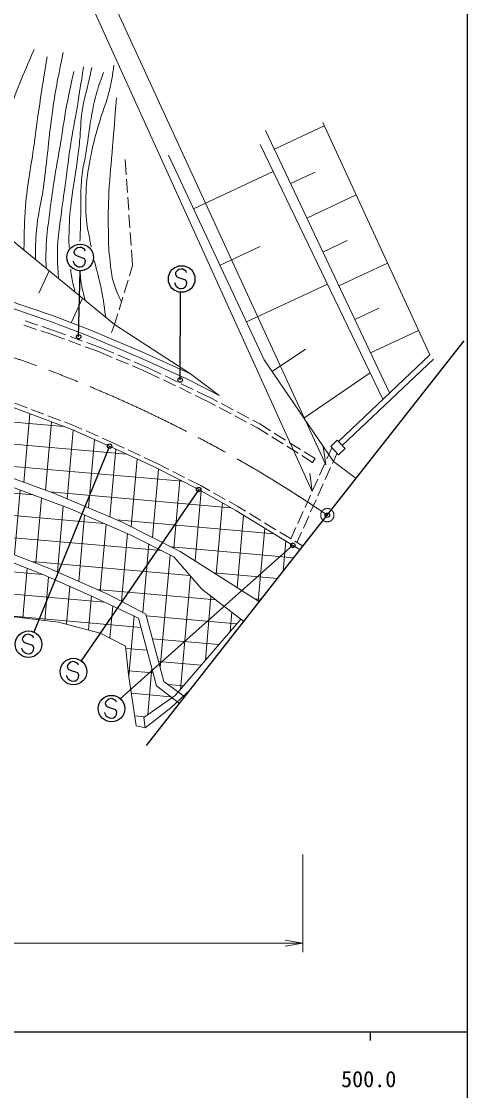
# Model space of a CAD drawing. Units: millimetres, scale not verified. Extents: x 40000 to 680000, y 20000 to 380000.
# Drawn here: x 528669 to 579000, y 198357 to 319079 of the extents above; entities that cross this region are included whole.
import ezdxf
from ezdxf.enums import TextEntityAlignment as Align

# ---------------------------------------------------------------- set-up
doc = ezdxf.new("R2010")
doc.units = ezdxf.units.MM
doc.header["$LTSCALE"] = 1000
doc.header["$PDMODE"] = 32
doc.header["$PDSIZE"] = 500
doc.linetypes.add('CHAIN', pattern=[18.5, 12, -1.5, 3.5, -1.5])
for name, color, linetype, lineweight in [('M-BMK', 2, 'CHAIN', 13), ('M-BMK-OTRS', 5, 'Continuous', 25), ('M-STR-HTXT', 7, 'Continuous', 13), ('M-STR-STRC', 7, 'Continuous', 25), ('M-TTL-BAND', 7, 'Continuous', 25), ('M-WORK', 1, 'Continuous', 13)]:
    doc.layers.add(name, color=color, linetype=linetype, lineweight=lineweight)
doc.layers.add('M-OTRS', color=6, linetype='Continuous')
doc.styles.add('ＭＳ ゴシック', font='')
doc.styles.get('ＭＳ ゴシック').set_extended_font_data('MS Gothic')

# ---------------------------------------------------------------- blocks, each defined once
blk = doc.blocks.new('open_arrow')
at = {"color": 0, "linetype": 'Continuous', "lineweight": -2}
blk.add_lwpolyline([(7.5, 1.25), (0, 0), (7.5, -1.25)], dxfattribs=at)

msp = doc.modelspace()

# ---------------------------------------------------------------- hatches: boundary and pattern name
at = {"layer": 'M-WORK'}
h = msp.add_hatch(dxfattribs=at)
h.set_pattern_fill('USER', color=256, style=0, pattern_type=2)
h.set_pattern_definition([(355, (509398, 272941), (217.89, 2490.49), []), (265, (509398, 272941), (2490.49, -217.89), [])])
h.paths.add_polyline_path([(509398, 272941), (516609, 271081), (524831, 268536), (532401, 265763), (539970, 262566), (546561, 259237), (551390, 256170), (555509, 253554), (560115, 259425), (552843, 263870), (548666, 266220), (543707, 268732), (538617, 271114), (534277, 273039), (526349, 276008), (521291, 277574), (514015, 279662), (509480, 280674), (501617, 282175), (495091, 283186), (488794, 283806), (482855, 284067), (475971, 284067), (463485, 283556), (457911, 282835), (459071, 274373), (465288, 275976), (476150, 276367), (487178, 276106), (493965, 275552), (501534, 274475)])
h = msp.add_hatch(dxfattribs=at)
h.set_pattern_fill('USER', color=256, style=0, pattern_type=2)
h.set_pattern_definition([(355, (508338, 264992), (217.89, 2490.49), []), (265, (508338, 264992), (2490.49, -217.89), [])])
h.paths.add_polyline_path([(508338, 264992), (516267, 262903), (524522, 260130), (531830, 257324), (538486, 254355), (542695, 252169), (544751, 244566), (546371, 243358), (548282, 245602), (553428, 251597), (549031, 254956), (545866, 258611), (540940, 261123), (534218, 264027), (525637, 267257), (517415, 269802), (511411, 271434), (503874, 273000), (499241, 273881), (492585, 274664), (486320, 275121), (480186, 275316), (474574, 275382), (468864, 275251), (465862, 274957), (463024, 274337), (459609, 273326), (463212, 266264), (466770, 267341), (469967, 267961), (473752, 268156), (483475, 268091), (490490, 267765), (501192, 266558)])
h = msp.add_hatch(dxfattribs=at)
h.set_pattern_fill('USER', color=256, style=0, pattern_type=2)
h.set_pattern_definition([(265, (526327, 252030), (2490.49, -217.89), []), (355, (526327, 252030), (217.89, 2490.49), [])])
h.paths.add_polyline_path([(526327, 252030), (532836, 251247), (537535, 250023), (540422, 248555), (540765, 245325), (541597, 239550), (542637, 239304), (542463, 240501), (545654, 242699), (543903, 244044), (541880, 251712), (536757, 254126), (531276, 256541), (524913, 259086), (521161, 260326), (516006, 262022), (508273, 264045), (501845, 265416), (498354, 265970), (489968, 266819), (483182, 267210), (476232, 267308), (469935, 267047), (466607, 266395), (462691, 265220), (460459, 264254), (461157, 259163), (468899, 258180), (476675, 258441), (483886, 258376), (488813, 258148), (499401, 257006), (504686, 256157), (512060, 254526), (520348, 252373)])

# ---------------------------------------------------------------- linework, layer by layer
at = {"layer": 'M-BMK'}
msp.add_circle((563178, 263330), 750, dxfattribs=at)
msp.add_arc((478675, 139397), 150000, 55.71195, 98.22241, dxfattribs=at)
at = {"layer": 'M-BMK-OTRS'}
for p, q in [((563178, 263330), (578608, 283000)), ((542777, 237323), (563178, 263330))]:
    msp.add_line(p, q, dxfattribs=at)
at = {"layer": 'M-OTRS'}
msp.add_point((563178, 263330), dxfattribs=at)
at = {"layer": 'M-STR-HTXT'}
for p, q in [((563000, 269000), (562711, 271068)), ((561478, 266011), (561198, 268080)), ((560414, 225000), (560414, 214000)), ((83580, 215000), (560414, 215000))]:
    msp.add_line(p, q, dxfattribs=at)
for points in [[(563000, 269000), (535000, 330000), (506250, 330000)], [(561478, 266011), (537000, 320000), (508250, 320000)]]:
    msp.add_lwpolyline(points, dxfattribs=at)
at = {"layer": 'M-STR-STRC'}
for p, q in [((534811, 293370), (534619, 293162)), ((535008, 293509), (534811, 293370)), ((535257, 293560), (535008, 293509)), ((535431, 293536), (535257, 293560)), ((535647, 293427), (535431, 293536)), ((535812, 293316), (535647, 293427)), ((534619, 293162), (534595, 292991)), ((534595, 292991), (534724, 292718)), ((534724, 292718), (534950, 292608)), ((534950, 292608), (535749, 292326)), ((535749, 292326), (535870, 292068)), ((535864, 293148), (535812, 293316)), ((534600, 291829), (534541, 291994)), ((534726, 291563), (534600, 291829)), ((534881, 291453), (534726, 291563)), ((535101, 291340), (534881, 291453)), ((535281, 291315), (535101, 291340)), ((535532, 291358), (535281, 291315)), ((535719, 291503), (535532, 291358)), ((535826, 291726), (535719, 291503)), ((535870, 292068), (535826, 291726)), ((546446, 291070), (546249, 290930)), ((546695, 291120), (546446, 291070)), ((546869, 291096), (546695, 291120)), ((547085, 290987), (546869, 291096)), ((547250, 290876), (547085, 290987)), ((535127, 283473), (535289, 290933)), ((546057, 290722), (546033, 290552)), ((546033, 290552), (546162, 290278)), ((546249, 290930), (546057, 290722)), ((546162, 290278), (546388, 290168)), ((546388, 290168), (547187, 289887)), ((547187, 289887), (547308, 289628)), ((547302, 290709), (547250, 290876)), ((546038, 289389), (545979, 289554)), ((546164, 289123), (546038, 289389)), ((546319, 289013), (546164, 289123)), ((546539, 288901), (546319, 289013)), ((546719, 288875), (546539, 288901)), ((546970, 288919), (546719, 288875)), ((547157, 289063), (546970, 288919)), ((547263, 289287), (547157, 289063)), ((547308, 289628), (547263, 289287)), ((546579, 278591), (546621, 288498)), ((538617, 271114), (530072, 250127)), ((548666, 266220), (535417, 246884)), ((559297, 259925), (539828, 242606)), ((528785, 249481), (528761, 249311)), ((528761, 249311), (528890, 249037)), ((528978, 249689), (528785, 249481)), ((528890, 249037), (529117, 248927)), ((529174, 249829), (528978, 249689)), ((529117, 248927), (529915, 248646)), ((529423, 249879), (529174, 249829)), ((529597, 249855), (529423, 249879)), ((529813, 249747), (529597, 249855)), ((529978, 249635), (529813, 249747)), ((530030, 249468), (529978, 249635)), ((528766, 248149), (528708, 248313)), ((528893, 247882), (528766, 248149)), ((529048, 247772), (528893, 247882)), ((529267, 247660), (529048, 247772)), ((529447, 247635), (529267, 247660)), ((529699, 247678), (529447, 247635)), ((529886, 247822), (529699, 247678)), ((529992, 248046), (529886, 247822)), ((529915, 248646), (530036, 248387)), ((530036, 248387), (529992, 248046)), ((533851, 246398), (533827, 246227)), ((534043, 246606), (533851, 246398)), ((534240, 246746), (534043, 246606)), ((534489, 246796), (534240, 246746)), ((534662, 246772), (534489, 246796)), ((534879, 246663), (534662, 246772)), ((535044, 246552), (534879, 246663)), ((535096, 246384), (535044, 246552)), ((533832, 245065), (533773, 245230)), ((533827, 246227), (533956, 245954)), ((533958, 244799), (533832, 245065)), ((533956, 245954), (534182, 245844)), ((534182, 245844), (534981, 245562)), ((534981, 245562), (535102, 245304)), ((535102, 245304), (535057, 244962)), ((534113, 244689), (533958, 244799)), ((534333, 244576), (534113, 244689)), ((534513, 244551), (534333, 244576)), ((534764, 244595), (534513, 244551)), ((534951, 244739), (534764, 244595)), ((535057, 244962), (534951, 244739)), ((538145, 242213), (538122, 242043)), ((538122, 242043), (538250, 241769)), ((538338, 242421), (538145, 242213)), ((538250, 241769), (538477, 241660)), ((538534, 242561), (538338, 242421)), ((538477, 241660), (539276, 241378)), ((538783, 242611), (538534, 242561)), ((538957, 242587), (538783, 242611)), ((539174, 242479), (538957, 242587)), ((539339, 242367), (539174, 242479)), ((539390, 242200), (539339, 242367)), ((538126, 240881), (538068, 241046)), ((538253, 240614), (538126, 240881)), ((538408, 240504), (538253, 240614)), ((538627, 240392), (538408, 240504)), ((538808, 240367), (538627, 240392)), ((539059, 240410), (538808, 240367)), ((539246, 240554), (539059, 240410)), ((539352, 240778), (539246, 240554)), ((539276, 241378), (539396, 241119)), ((539396, 241119), (539352, 240778))]:
    msp.add_line(p, q, dxfattribs=at)
for centre, radius in [((535306, 292433), 1500), ((546744, 289993), 1500), ((535127, 283473), 250), ((546579, 278591), 250), ((538617, 271114), 250), ((548666, 266220), 250), ((559297, 259925), 250), ((529472, 248752), 1500), ((534538, 245669), 1500), ((538832, 241484), 1500)]:
    msp.add_circle(centre, radius, dxfattribs=at)
at = {"layer": 'M-TTL-BAND'}
for p, q in [((579000, 20000), (579000, 370000)), ((40000, 205000), (579000, 205000)), ((568000, 205000), (568000, 204000))]:
    msp.add_line(p, q, dxfattribs=at)
at = {"layer": 'M-WORK'}
for p, q in [((556209, 306745), (570192, 277122)), ((557201, 304644), (562833, 307303)), ((574730, 281425), (562669, 307659)), ((569442, 276411), (555589, 305196)), ((540492, 301745), (540372, 303476)), ((556055, 280873), (545268, 303990)), ((548097, 297926), (557072, 302114)), ((559036, 300757), (561812, 302068)), ((540631, 299750), (540527, 301246)), ((560871, 296869), (566424, 299491)), ((540770, 297755), (540666, 299251)), ((540909, 295760), (540805, 297256)), ((541048, 293765), (540944, 295261)), ((539189, 284862), (527541, 294422)), ((551079, 291537), (555610, 293651)), ((562680, 293036), (565418, 294329)), ((541204, 291535), (541083, 293266)), ((540847, 290352), (541204, 291535)), ((564490, 289203), (569966, 291788)), ((531812, 290917), (530650, 288392)), ((540269, 288438), (540702, 289874)), ((554060, 285147), (563122, 289376)), ((526739, 287725), (532177, 285855)), ((535565, 287836), (534291, 285048)), ((539690, 286523), (540124, 287959)), ((526525, 287058), (531938, 285196)), ((566274, 285423), (568974, 286698)), ((529104, 285251), (530527, 284776)), ((531938, 285196), (536135, 283595)), ((532177, 285855), (536396, 284245)), ((539189, 284862), (539546, 286044)), ((528946, 284777), (530369, 284301)), ((530843, 284143), (532019, 283749)), ((531001, 284617), (532184, 284221)), ((532019, 283749), (533512, 283203)), ((532184, 284221), (533686, 283672)), ((536396, 284245), (542270, 281765)), ((539189, 284862), (538840, 283944)), ((547751, 279285), (539189, 284862)), ((568058, 281644), (573458, 284192)), ((533981, 283032), (535390, 282516)), ((534155, 283500), (535564, 282985)), ((536034, 282813), (537535, 282264)), ((536135, 283595), (541989, 281124)), ((535859, 282344), (537352, 281798)), ((537352, 281798), (538897, 281147)), ((537535, 282264), (539092, 281607)), ((539552, 281413), (540934, 280830)), ((542270, 281765), (547751, 279285)), ((556964, 279535), (560705, 282080)), ((564421, 271649), (574730, 281425)), ((539358, 280952), (540740, 280370)), ((541201, 280175), (542746, 279524)), ((541395, 280636), (542952, 279980)), ((541989, 281124), (547463, 278648)), ((563856, 269405), (556055, 280873)), ((564863, 271183), (575168, 280950)), ((542746, 279524), (544232, 278808)), ((542952, 279980), (544448, 279259)), ((544899, 279042), (546250, 278392)), ((547751, 279285), (550970, 276827)), ((560528, 274298), (568010, 279388)), ((544683, 278591), (546034, 277941)), ((546485, 277724), (547836, 277073)), ((546701, 278175), (548052, 277524)), ((550970, 276827), (547463, 278648)), ((548287, 276856), (549773, 276140)), ((548503, 277307), (549999, 276586)), ((549999, 276586), (550787, 276166)), ((526349, 276008), (534277, 273039)), ((527913, 275956), (529318, 275430)), ((529786, 275255), (531191, 274729)), ((549773, 276140), (550549, 275727)), ((550990, 275491), (552314, 274785)), ((551228, 275931), (552552, 275225)), ((531659, 274553), (533064, 274027)), ((552755, 274550), (554078, 273844)), ((552993, 274990), (554317, 274284)), ((554758, 274048), (555546, 273628)), ((533532, 273852), (534467, 273502)), ((534277, 273039), (538617, 271114)), ((534467, 273502), (535503, 273042)), ((535960, 272839), (537331, 272231)), ((554519, 273609), (555295, 273195)), ((555295, 273195), (556503, 272438)), ((555546, 273628), (556761, 272866)), ((537788, 272028), (538824, 271569)), ((556926, 272172), (558197, 271375)), ((557185, 272601), (558455, 271804)), ((563564, 271082), (564299, 271778)), ((564299, 271778), (565176, 270852)), ((538617, 271114), (543707, 268732)), ((538824, 271569), (540243, 270905)), ((540696, 270693), (542054, 270057)), ((558621, 271110), (559892, 270313)), ((558879, 271538), (560150, 270741)), ((560573, 270476), (561789, 269714)), ((563121, 269676), (563692, 270948)), ((564442, 270156), (563564, 271082)), ((565176, 270852), (564442, 270156)), ((542507, 269845), (543926, 269181)), ((560315, 270047), (561523, 269290)), ((561523, 269290), (561789, 269714)), ((562303, 267851), (562917, 269219)), ((563748, 269163), (564273, 270334)), ((566412, 267453), (563856, 269405)), ((524831, 268536), (532401, 265763)), ((543707, 268732), (548666, 266220)), ((543926, 269181), (545299, 268486)), ((545745, 268260), (547083, 267582)), ((562930, 267338), (563543, 268707)), ((525637, 267257), (534218, 264027)), ((547529, 267356), (548902, 266661)), ((561484, 266026), (562098, 267395)), ((562111, 265513), (562725, 266882)), ((532401, 265763), (539970, 262566)), ((548666, 266220), (552843, 263870)), ((548902, 266661), (549909, 266094)), ((550345, 265849), (551653, 265113)), ((552088, 264868), (553096, 264302)), ((560666, 264201), (561280, 265570)), ((561293, 263689), (561907, 265057)), ((534218, 264027), (540940, 261123)), ((552843, 263870), (560115, 259425)), ((553096, 264302), (553963, 263772)), ((554389, 263511), (555669, 262728)), ((559848, 262376), (560461, 263745)), ((560475, 261864), (561088, 263232)), ((539970, 262566), (546561, 259237)), ((556096, 262468), (557375, 261685)), ((540940, 261123), (545866, 258611)), ((557802, 261424), (559082, 260642)), ((559073, 260648), (559643, 261920)), ((559745, 260237), (560270, 261407)), ((524522, 260130), (531830, 257324)), ((559508, 260381), (560375, 259851)), ((531276, 256541), (524913, 259086)), ((545866, 258611), (549031, 254956)), ((546561, 259237), (551390, 256170)), ((531830, 257324), (538486, 254355)), ((536757, 254126), (531276, 256541)), ((551390, 256170), (555509, 253554)), ((549031, 254956), (553770, 251336)), ((541880, 251712), (536757, 254126)), ((538486, 254355), (542695, 252169)), ((526327, 252030), (532836, 251247)), ((532836, 251247), (537535, 250023)), ((543903, 244044), (541880, 251712)), ((542695, 252169), (544751, 244566)), ((553428, 251597), (548282, 245602)), ((537535, 250023), (540422, 248555)), ((540422, 248555), (540765, 245325)), ((540765, 245325), (541597, 239550)), ((548282, 245602), (546031, 242959)), ((546491, 242057), (543903, 244044)), ((544751, 244566), (547091, 242822)), ((546031, 242959), (542463, 240501)), ((545509, 241567), (547700, 243598)), ((542637, 239304), (545509, 241567)), ((542463, 240501), (542637, 239304)), ((541597, 239550), (542637, 239304))]:
    msp.add_line(p, q, dxfattribs=at)
for points, knots in [([(525701, 298949), (525711, 300500), (525712, 300955), (525832, 302234), (525949, 303465), (526011, 304162), (526289, 305366), (526608, 306747), (526879, 307497), (527312, 308846), (528218, 311676), (528690, 312607), (530118, 315916)], [0, 0, 0, 0, 1, 1, 1, 2, 2, 2, 3, 3, 3, 4, 4, 4, 4]), ([(528961, 293257), (528971, 295621), (528995, 296308), (529143, 298256), (529337, 300804), (529686, 302206), (530035, 304738), (530306, 306701), (530441, 307803), (530731, 309763), (531040, 311848), (531152, 312513), (531579, 315092)], [0, 0, 0, 0, 1, 1, 1, 2, 2, 2, 3, 3, 3, 4, 4, 4, 4]), ([(530242, 292205), (530262, 294020), (530274, 294563), (530432, 296064), (530602, 297676), (530898, 298550), (531128, 300154), (531351, 301712), (531422, 302593), (531607, 304156), (531814, 305915), (531886, 306905), (532129, 308659), (532505, 311379), (532719, 312285), (533390, 315576)], [0, 0, 0, 0, 1, 1, 1, 2, 2, 2, 3, 3, 3, 4, 4, 4, 5, 5, 5, 5]), ([(535674, 313938), (535346, 311794), (535262, 311245), (534978, 309523), (534685, 307745), (534470, 306757), (534195, 304976), (533945, 303358), (533850, 302445), (533630, 300822), (533425, 299310), (533298, 298464), (533108, 296950), (532972, 295872), (532857, 295271), (532781, 294187), (532669, 292580), (532736, 291988), (532853, 290062)], [0, 0, 0, 0, 1, 1, 1, 2, 2, 2, 3, 3, 3, 4, 4, 4, 5, 5, 5, 6, 6, 6, 6]), ([(536541, 293612), (536472, 293957), (536457, 294048), (536406, 294328), (536212, 295381), (536035, 295967), (535979, 297037), (535904, 298479), (535907, 299295), (536022, 300735), (536132, 302106), (536297, 302866), (536566, 304215), (536804, 305409), (537005, 306064), (537327, 307239), (537786, 308910), (538259, 309788), (538633, 311480), (538860, 312509), (538934, 312880), (539111, 314134)], [0, 0, 0, 0, 1, 1, 1, 2, 2, 2, 3, 3, 3, 4, 4, 4, 5, 5, 5, 6, 6, 6, 7, 7, 7, 7]), ([(531455, 291210), (531421, 292437), (531425, 292795), (531469, 293810), (531532, 295273), (531699, 296083), (531875, 297537), (532033, 298849), (532140, 299581), (532339, 300887), (532614, 302692), (532807, 303697), (533108, 305498), (533413, 307334), (533529, 308372), (533891, 310197), (534141, 311459), (534229, 311875), (534587, 313416)], [0, 0, 0, 0, 1, 1, 1, 2, 2, 2, 3, 3, 3, 4, 4, 4, 5, 5, 5, 6, 6, 6, 6]), ([(534049, 293545), (534024, 294396), (534030, 294637), (534043, 295337), (534069, 296855), (534172, 297704), (534347, 299212), (534531, 300791), (534745, 301661), (534956, 303236), (535079, 304152), (535149, 304666), (535239, 305585), (535369, 306901), (535327, 307650), (535522, 308957), (535685, 310050), (535886, 310642), (536131, 311720), (536323, 312562), (536385, 312828), (536631, 313873)], [0, 0, 0, 0, 1, 1, 1, 2, 2, 2, 3, 3, 3, 4, 4, 4, 5, 5, 5, 6, 6, 6, 7, 7, 7, 7]), ([(537937, 313307), (537493, 312137), (537363, 311787), (537088, 310784), (536804, 309746), (536712, 309147), (536523, 308087), (536284, 306751), (536231, 305991), (536022, 304650), (535804, 303247), (535550, 302477), (535435, 301061), (535296, 299350), (535393, 298383), (535348, 296667), (535323, 295723), (535315, 295425), (535278, 294250)], [0, 0, 0, 0, 1, 1, 1, 2, 2, 2, 3, 3, 3, 4, 4, 4, 5, 5, 5, 6, 6, 6, 6]), ([(539965, 287432), (539558, 288205), (539446, 288486), (539198, 289195), (538783, 290385), (538793, 291121), (538633, 292371), (538478, 293578), (538499, 294265), (538480, 295482), (538455, 297147), (538462, 298082), (538546, 299745), (538649, 301796), (538797, 302940), (538959, 304987), (539128, 307120), (539181, 307786), (539394, 310447)], [0, 0, 0, 0, 1, 1, 1, 2, 2, 2, 3, 3, 3, 4, 4, 4, 5, 5, 5, 6, 6, 6, 6]), ([(534732, 288520), (534533, 289283), (534464, 289501), (534358, 290142), (534298, 290511), (534278, 290639), (534230, 291090)], [0, 0, 0, 0, 1, 1, 1, 2, 2, 2, 2]), ([(538175, 285694), (537950, 287339), (537892, 287806), (537610, 289141), (537366, 290299), (537262, 290693), (536878, 292081)], [0, 0, 0, 0, 1, 1, 1, 2, 2, 2, 2]), ([(535323, 290456), (535329, 290308), (535337, 290264), (535348, 290141), (535441, 289129), (535576, 288778), (535865, 287590)], [0, 0, 0, 0, 1, 1, 1, 2, 2, 2, 2])]:
    msp.add_open_spline(points, degree=3, knots=knots, dxfattribs=at)

# ---------------------------------------------------------------- block references
at = {"layer": 'M-STR-HTXT', "xscale": 267, "yscale": 267, "rotation": 180}
msp.add_blockref('open_arrow', (560414, 215000), dxfattribs=at)

# ---------------------------------------------------------------- texts
at = {"layer": 'M-TTL-BAND', "style": 'ＭＳ ゴシック'}
msp.add_text('500.0', height=1833, dxfattribs=at).set_placement((567844, 198195), align=Align.BOTTOM_CENTER)

doc.saveas('drawing.dxf')
